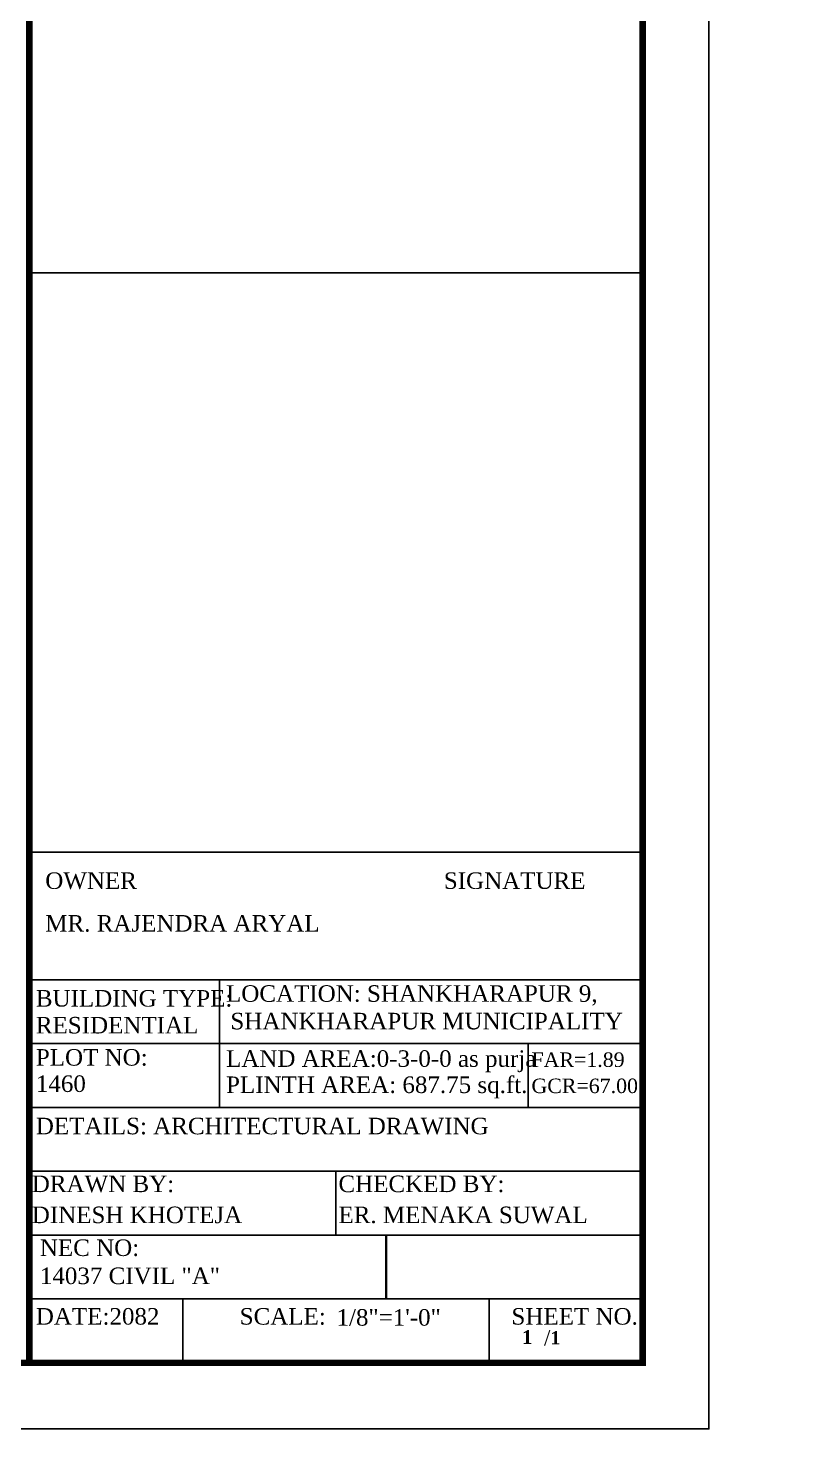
# Model space of a CAD drawing. Header units: inches. Extents: x -9998782 to 66725, y -6520505 to 8308.
# Drawn here: x -4993792 to -4993242, y -3259493 to -3258476 of the extents above; entities that cross this region are included whole.
import ezdxf

# ---------------------------------------------------------------- set-up
doc = ezdxf.new("R2010")
doc.units = ezdxf.units.IN
doc.header["$LTSCALE"] = 2
doc.header["$MEASUREMENT"] = 0
doc.header["$PDMODE"] = 34
doc.linetypes.add('ACAD_ISO02W100', pattern=[15, 12, -3])
doc.layers.get('0').update_dxf_attribs({"linetype": 'CONTINUOUS'})
doc.layers.get('DEFPOINTS').update_dxf_attribs({"color": 141, "linetype": 'CONTINUOUS'})
for name, color, linetype, lineweight in [('A-WALL', 5, 'CONTINUOUS', 35), ('HATCH', 60, 'ACAD_ISO02W100', 13), ('TEXT', 181, 'CONTINUOUS', 25), ('Text 0.200', 122, 'CONTINUOUS', 20), ('Toilet', 7, 'CONTINUOUS', 25)]:
    doc.layers.add(name, color=color, linetype=linetype, lineweight=lineweight)
doc.styles.add('ordinary', font='times.ttf')
doc.styles.add('ramon', font='arial.ttf')
doc.styles.get("Standard").update_dxf_attribs({"font": 'ARIALN.TTF'})
doc.dimstyles.new('S8', dxfattribs={"dimtxt": 7, "dimasz": 2, "dimexe": 6, "dimexo": 18, "dimgap": 1.9375, "dimtad": 1, "dimdec": 1, "dimzin": 3, "dimdsep": 46, "dimlunit": 4, "dimtxsty": 'ramon', "dimblk": 'dot 2', "dimcen": 0.09375, "dimse1": 1, "dimse2": 1, "dimclrd": 1, "dimclre": 1, "dimclrt": 256, "dimadec": 0, "dimazin": 0, "dimtfac": 0.75, "dimtdec": 1, "dimtix": 1, "dimtmove": 1, "dimatfit": 3, "dimldrblk": 'DOT', "dimfxl": 1, "dimtolj": 1, "dimtzin": 0, "dimlwd": 9, "dimlwe": 9, "dimarcsym": 0})

# ---------------------------------------------------------------- blocks, each defined once
blk = doc.blocks.new('dot1')
at = {"layer": 'HATCH'}
h = blk.add_hatch(color=256, dxfattribs=at)
edge = h.paths.add_edge_path()
edge.add_arc((0, 0), 1, 0, 360)
for p, q in [((3, 0), (-3, 0)), ((0, 3), (0, -3))]:
    blk.add_line(p, q, dxfattribs=at)
blk.add_circle((0, 0), 1, dxfattribs=at)
blk = doc.blocks.new('dot 2')
at = {"layer": 'HATCH', "xscale": 0.5, "yscale": 0.5, "zscale": 0.5}
blk.add_blockref('dot1', (0, 0), dxfattribs=at)
blk = doc.blocks.new('*D736')
at = {"layer": 'DEFPOINTS', "color": 0}
for p in [(-4990832, -3259076.7), (-4990814.6, -3259076.7), (-4993368.9, -3259115.7)]:
    blk.add_point(p, dxfattribs=at)
at = {"layer": 'Toilet', "color": 1, "lineweight": 9}
blk.add_line((-4990814.6, -3259113.7), (-4990814.6, -3259078.7), dxfattribs=at)
at = {"layer": 'Toilet', "color": 1, "lineweight": 9, "xscale": 2, "yscale": 2, "zscale": 2}
for p, rotation in [((-4990814.6, -3259076.7), 90), ((-4990814.6, -3259115.7), 270)]:
    blk.add_blockref('dot 2', p, dxfattribs=dict(at, rotation=rotation))
at = {"layer": 'Toilet', "insert": (-4990820.1, -3259096.2), "char_height": 7, "attachment_point": 5, "rotation": 90, "style": 'ramon'}
blk.add_mtext('\\A1;3\'-3"', dxfattribs=at)
blk = doc.blocks.new('_Dot')
at = {"layer": 'TEXT', "color": 0, "lineweight": -2}
blk.add_line((-0.5, 0), (-1, 0), dxfattribs=at)
at = {"layer": 'TEXT', "color": 0, "const_width": 0.5}
blk.add_lwpolyline([(-0.25, 0, 1), (0.25, 0, 1)], format="xyb", close=True, dxfattribs=at)

msp = doc.modelspace()

# ---------------------------------------------------------------- linework, layer by layer
for p, q in [((-4993791.1, -3258653.9), (-4993346.45, -3258653.9)), ((-4993791.1, -3259074.16), (-4993346.45, -3259074.16))]:
    msp.add_line(p, q)
msp.add_lwpolyline([(-4996473.25, -3259492.71), (-4996473.25, -3257247.67), (-4993298.45, -3257247.67), (-4993298.45, -3259492.71)], close=True)
at = {"const_width": 4.8}
msp.add_lwpolyline([(-4993346.45, -3259444.71), (-4993346.45, -3257295.67), (-4996329.25, -3257295.67), (-4996329.25, -3259444.71)], close=True, dxfattribs=at)
msp.add_lwpolyline([(-4993791.1, -3259444.71), (-4993791.1, -3257295.67)], dxfattribs=at)
at = {"layer": 'A-WALL', "ltscale": 50}
msp.add_line((-4993532.48, -3259352.07), (-4993532.48, -3259398.39), dxfattribs=at)
at = {"layer": 'TEXT'}
for p, q in [((-4993791.1, -3259166.8), (-4993346.45, -3259166.8)), ((-4993653.22, -3259166.8), (-4993653.22, -3259259.44)), ((-4993791.1, -3259213.12), (-4993346.45, -3259213.12)), ((-4993429.35, -3259213.12), (-4993429.35, -3259259.48)), ((-4993791.1, -3259259.44), (-4993346.45, -3259259.44)), ((-4993791.1, -3259305.75), (-4993346.45, -3259305.75)), ((-4993568.77, -3259305.75), (-4993568.77, -3259352.12)), ((-4993791.1, -3259352.07), (-4993346.45, -3259352.07)), ((-4993791.1, -3259398.39), (-4993346.45, -3259398.39)), ((-4993679.93, -3259444.71), (-4993679.93, -3259398.39)), ((-4993457.61, -3259444.71), (-4993457.61, -3259398.39))]:
    msp.add_line(p, q, dxfattribs=at)

# ---------------------------------------------------------------- texts
at = {"insert": (-4993457.61, -3259407.49), "char_height": 6.54232, "width": 86.8429, "attachment_point": 1}
msp.add_mtext('\\A1;{\\fTimes New Roman|b1|i0|c0|p18;\\H1.2367x;\\P\\pi29.76545;\\H0.80859x;    \\fBookman Old Style|b0|i0|c0|p18;\\H1.6907x;/\\fBookman Old Style|b1|i0|c0|p18;\\H0.86414x;1\\fArial|b1|i0|c0|p34;\\H1.2047x; \\H0.8998x;   }', dxfattribs=at)
at = {"layer": 'TEXT', "style": 'ordinary'}
for s, height, p in [('OWNER', 12, (-4993779.54, -3259100.9)), ('SIGNATURE', 12, (-4993490.59, -3259100.9)), ('MR. RAJENDRA ARYAL', 12, (-4993779.54, -3259131.87)), ('BUILDING TYPE:  ', 12, (-4993786.37, -3259186.27)), ('LOCATION: SHANKHARAPUR 9,', 12, (-4993648.5, -3259182.79)), ('SHANKHARAPUR MUNICIPALITY', 12, (-4993645.32, -3259202.79)), ('RESIDENTIAL', 12, (-4993786.37, -3259205.77)), ('PLOT NO: ', 12, (-4993786.37, -3259229.1)), ('LAND AREA:0-3-0-0 as purja', 12, (-4993648.5, -3259229.98)), ('FAR=1.89', 10.5, (-4993427.06, -3259230.02)), ('1460', 12, (-4993786.37, -3259248.19)), ('PLINTH AREA: 687.75 sq.ft.', 12, (-4993648.5, -3259248.98)), ('GCR=67.00', 10.5, (-4993427.06, -3259249.02)), ('DETAILS: ARCHITECTURAL DRAWING ', 12, (-4993786.37, -3259278.91)), ('DRAWN BY:', 12, (-4993789.32, -3259320.87)), ('CHECKED BY: ', 12, (-4993566.99, -3259320.87)), ('DINESH KHOTEJA', 12, (-4993789.32, -3259343.37)), ('ER. MENAKA SUWAL', 12, (-4993566.99, -3259343.37)), ('NEC NO:', 12, (-4993783.46, -3259367.19)), ('14037 CIVIL "A"', 12, (-4993783.46, -3259387.59)), ('DATE:2082', 12, (-4993786.37, -3259416.99)), ('SCALE:', 12, (-4993638.6, -3259416.99)), ('SHEET NO.', 12, (-4993441.57, -3259416.99))]:
    msp.add_text(s, height=height, dxfattribs=at).set_placement(p)
msp.add_attdef('1/8"=1\'-0"', (-4993568.39, -3259417.75), 'SCALE', height=12, dxfattribs=at)
at = {"layer": 'Text 0.200', "ltscale": 10, "insert": (-4993430.13, -3259421.07), "char_height": 9.9298, "width": 19.4821, "attachment_point": 2}
msp.add_mtext('{\\fBookman Old Style|b1|i0|c0|p18;1}', dxfattribs=at)

# ---------------------------------------------------------------- dimensions: what is measured, and where the dimension line sits
at = {"layer": 'Toilet'}
dim = msp.add_linear_dim(base=(-4990814.63, -3259076.73), p1=(-4993368.94, -3259115.73), p2=(-4990831.97, -3259076.73), angle=90, dimstyle='S8', override={"dimfxl": 2, "dimfxlon": 1, "dimarcsym": 1}, dxfattribs=at)
dim.commit()
dim.dimension.update_dxf_attribs({"geometry": '*D736', "text_midpoint": (-4990820.15, -3259096.23)})

doc.saveas('drawing.dxf')
